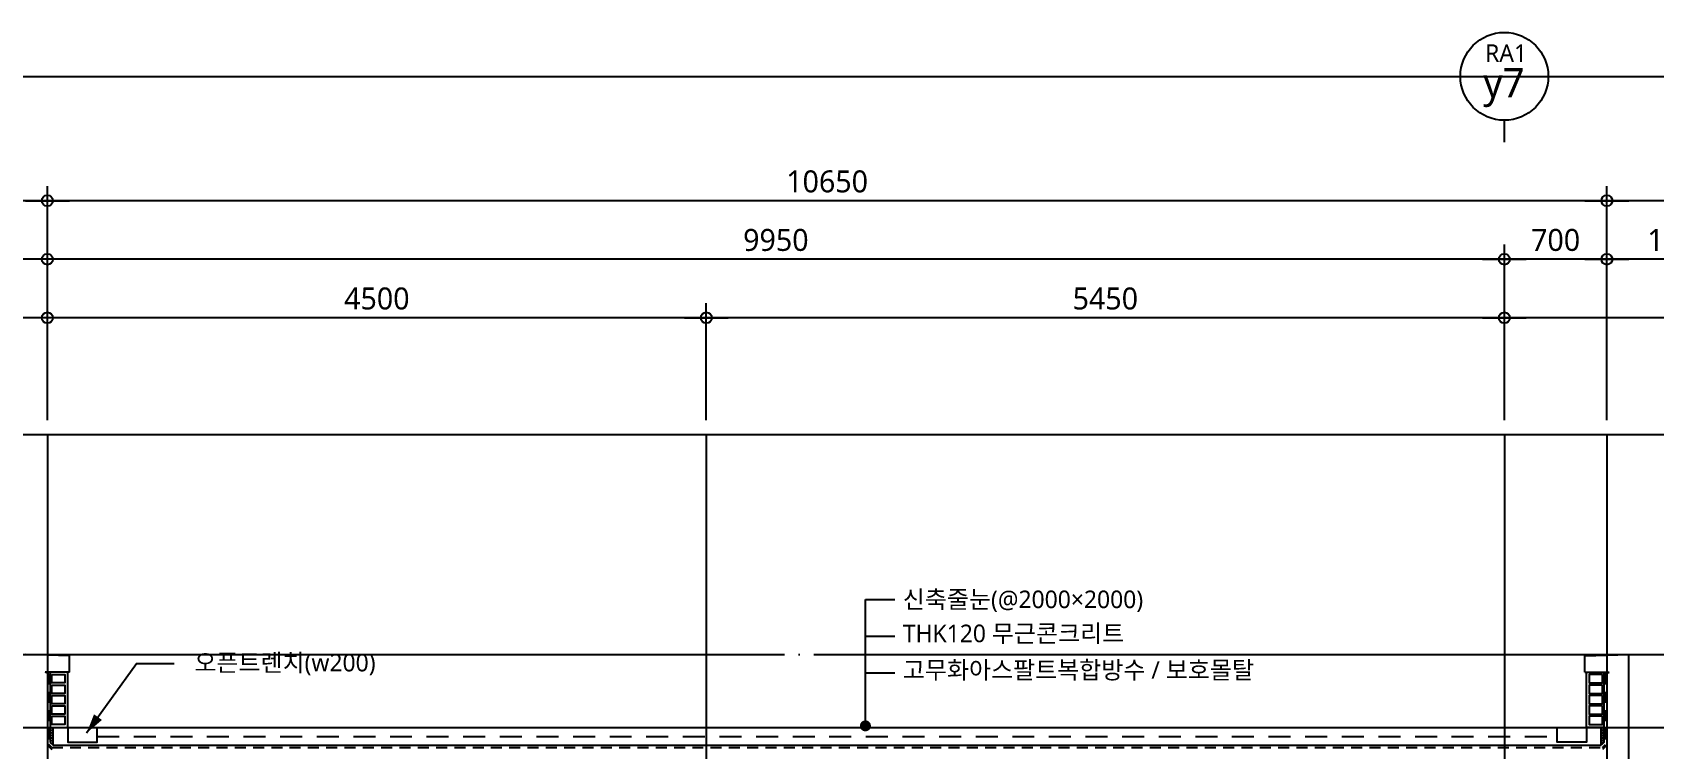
# Model space of a CAD drawing. Header units: millimetres. Extents: x 184384 to 428726, y 73696 to 101396.
# Drawn here: x 360364 to 371442, y 96396 to 101296 of the extents above; entities that cross this region are included whole.
import ezdxf
from ezdxf.enums import TextEntityAlignment as Align

# ---------------------------------------------------------------- set-up
doc = ezdxf.new("R2010")
doc.units = ezdxf.units.MM
doc.header["$LTSCALE"] = 100
doc.header["$MEASUREMENT"] = 0
doc.header["$PDSIZE"] = -10
for name, pattern in [('CEN', [62, 60, -1, 0, -1]), ('HID', [2.5, 1.5, -1]), ('HIDDEN', [0.375, 0.25, -0.125])]:
    doc.linetypes.add(name, pattern=pattern)
doc.layers.get('0').update_dxf_attribs({"linetype": 'CONTINUOUS'})
doc.layers.get('DEFPOINTS').update_dxf_attribs({"color": 171, "linetype": 'CONTINUOUS'})
doc.layers.add('A-XXXX-HATC', color=8, linetype='CONTINUOUS', lineweight=18)
for name, color, linetype in [('CEN(ST)', 1, 'CEN'), ('Center(AR)', 30, 'CEN'), ('CON', 2, 'CONTINUOUS'), ('FIN', 6, 'CONTINUOUS'), ('FIN-2', 251, 'CONTINUOUS'), ('INS', 251, 'CONTINUOUS'), ('LED', 7, 'CONTINUOUS'), ('NDIM', 7, 'CONTINUOUS'), ('SYM(AXIS)', 7, 'CONTINUOUS'), ('TEXT(AXIS)', 2, 'CONTINUOUS'), ('TEXT-기입', 6, 'CONTINUOUS'), ('WAL', 3, 'CONTINUOUS'), ('wire-meshes', 1, 'CONTINUOUS'), ('방수', 8, 'HIDDEN')]:
    doc.layers.add(name, color=color, linetype=linetype)
doc.styles.add('CGS', font='cgse', dxfattribs={"bigfont": 'cgs'})
doc.styles.add('나눔바른고딕', font='NanumBarunGothic.ttf')
doc.dimstyles.new('NDIM 1200', dxfattribs={"dimscale": 500, "dimtxt": 3, "dimasz": 1, "dimexe": 2, "dimexo": 2, "dimgap": 1, "dimtad": 1, "dimdec": 0, "dimdsep": 46, "dimtxsty": 'CGS', "dimblk": 'DOT0', "dimcen": 1, "dimdle": 8, "dimclrd": 2, "dimclre": 2, "dimclrt": 2, "dimadec": 0, "dimazin": 0, "dimtfac": 1, "dimtdec": 0, "dimtix": 1, "dimtmove": 2, "dimatfit": 3, "dimldrblk": 'DOT0', "dimfxl": 1, "dimtolj": 1, "dimtzin": 0, "dimlwd": -1, "dimlwe": -1, "dimarcsym": 0})
pattern_1 = [(45, (-34841276.778, 1140464.722), (-8.838834765, 8.838834765), []), (135, (-34841276.778, 1140464.722), (-8.838834765, -8.838834765), [])]

# ---------------------------------------------------------------- blocks, each defined once
blk = doc.blocks.new('DOT0')
blk.add_line((-3, 0), (3, 0))
at = {"color": 6}
blk.add_circle((0, 0), 0.75, dxfattribs=at)
blk = doc.blocks.new('*D225')
at = {"layer": 'DEFPOINTS', "color": 0, "ltscale": 0.4, "transparency": 16777216}
for p in [(370416, 99746), (370416, 98546), (371116, 98546)]:
    blk.add_point(p, dxfattribs=at)
at = {"layer": 'NDIM', "ltscale": 0.4, "transparency": 16777216}
for p, q in [((370416, 98646), (370416, 99846)), ((371116, 98646), (371116, 99846)), ((371066, 99746), (370466, 99746))]:
    blk.add_line(p, q, dxfattribs=at)
at = {"layer": 'NDIM', "ltscale": 0.4, "transparency": 16777216, "xscale": 50, "yscale": 50, "zscale": 50, "rotation": 180}
blk.add_blockref('DOT0', (370416, 99746), dxfattribs=at)
at = {"layer": 'NDIM', "ltscale": 0.4, "transparency": 16777216, "xscale": 50, "yscale": 50, "zscale": 50}
blk.add_blockref('DOT0', (371116, 99746), dxfattribs=at)
at = {"layer": 'NDIM', "ltscale": 0.4, "transparency": 16777216, "insert": (370766, 99877), "char_height": 150, "attachment_point": 5, "style": '나눔바른고딕'}
blk.add_mtext('\\A1;700', dxfattribs=at)
blk = doc.blocks.new('*D226')
at = {"layer": 'DEFPOINTS', "color": 0, "ltscale": 0.4, "transparency": 16777216}
for p in [(360466, 99746), (360466, 98546), (370416, 98546)]:
    blk.add_point(p, dxfattribs=at)
at = {"layer": 'NDIM', "ltscale": 0.4, "transparency": 16777216}
for p, q in [((360466, 98646), (360466, 99846)), ((370416, 98646), (370416, 99846)), ((370366, 99746), (360516, 99746))]:
    blk.add_line(p, q, dxfattribs=at)
at = {"layer": 'NDIM', "ltscale": 0.4, "transparency": 16777216, "xscale": 50, "yscale": 50, "zscale": 50, "rotation": 180}
blk.add_blockref('DOT0', (360466, 99746), dxfattribs=at)
at = {"layer": 'NDIM', "ltscale": 0.4, "transparency": 16777216, "xscale": 50, "yscale": 50, "zscale": 50}
blk.add_blockref('DOT0', (370416, 99746), dxfattribs=at)
at = {"layer": 'NDIM', "ltscale": 0.4, "transparency": 16777216, "insert": (365441, 99877), "char_height": 150, "attachment_point": 5, "style": '나눔바른고딕'}
blk.add_mtext('\\A1;9950', dxfattribs=at)
blk = doc.blocks.new('*D227')
at = {"layer": 'DEFPOINTS', "color": 0, "ltscale": 0.4, "transparency": 16777216}
for p in [(360466, 100146), (360466, 98546), (371116, 98546)]:
    blk.add_point(p, dxfattribs=at)
at = {"layer": 'NDIM', "ltscale": 0.4, "transparency": 16777216}
for p, q in [((360466, 98646), (360466, 100246)), ((371066, 100146), (360516, 100146)), ((371116, 98646), (371116, 100246))]:
    blk.add_line(p, q, dxfattribs=at)
at = {"layer": 'NDIM', "ltscale": 0.4, "transparency": 16777216, "xscale": 50, "yscale": 50, "zscale": 50, "rotation": 180}
blk.add_blockref('DOT0', (360466, 100146), dxfattribs=at)
at = {"layer": 'NDIM', "ltscale": 0.4, "transparency": 16777216, "xscale": 50, "yscale": 50, "zscale": 50}
blk.add_blockref('DOT0', (371116, 100146), dxfattribs=at)
at = {"layer": 'NDIM', "ltscale": 0.4, "transparency": 16777216, "insert": (365791, 100277), "char_height": 150, "attachment_point": 5, "style": '나눔바른고딕'}
blk.add_mtext('\\A1;10650', dxfattribs=at)
blk = doc.blocks.new('*D228')
at = {"layer": 'DEFPOINTS', "color": 0, "ltscale": 0.4, "transparency": 16777216}
for p in [(364966, 99346), (364966, 98546), (370416, 98546)]:
    blk.add_point(p, dxfattribs=at)
at = {"layer": 'NDIM', "ltscale": 0.4, "transparency": 16777216}
for p, q in [((364966, 98646), (364966, 99446)), ((370416, 98646), (370416, 99446)), ((370366, 99346), (365016, 99346))]:
    blk.add_line(p, q, dxfattribs=at)
at = {"layer": 'NDIM', "ltscale": 0.4, "transparency": 16777216, "xscale": 50, "yscale": 50, "zscale": 50, "rotation": 180}
blk.add_blockref('DOT0', (364966, 99346), dxfattribs=at)
at = {"layer": 'NDIM', "ltscale": 0.4, "transparency": 16777216, "xscale": 50, "yscale": 50, "zscale": 50}
blk.add_blockref('DOT0', (370416, 99346), dxfattribs=at)
at = {"layer": 'NDIM', "ltscale": 0.4, "transparency": 16777216, "insert": (367691, 99477), "char_height": 150, "attachment_point": 5, "style": '나눔바른고딕'}
blk.add_mtext('\\A1;5450', dxfattribs=at)
blk = doc.blocks.new('*D229')
at = {"layer": 'DEFPOINTS', "color": 0, "ltscale": 0.4, "transparency": 16777216}
for p in [(360466, 99346), (360466, 98546), (364966, 98546)]:
    blk.add_point(p, dxfattribs=at)
at = {"layer": 'NDIM', "ltscale": 0.4, "transparency": 16777216}
for p, q in [((360466, 98646), (360466, 99446)), ((364966, 98646), (364966, 99446)), ((364916, 99346), (360516, 99346))]:
    blk.add_line(p, q, dxfattribs=at)
at = {"layer": 'NDIM', "ltscale": 0.4, "transparency": 16777216, "xscale": 50, "yscale": 50, "zscale": 50, "rotation": 180}
blk.add_blockref('DOT0', (360466, 99346), dxfattribs=at)
at = {"layer": 'NDIM', "ltscale": 0.4, "transparency": 16777216, "xscale": 50, "yscale": 50, "zscale": 50}
blk.add_blockref('DOT0', (364966, 99346), dxfattribs=at)
at = {"layer": 'NDIM', "ltscale": 0.4, "transparency": 16777216, "insert": (362716, 99477), "char_height": 150, "attachment_point": 5, "style": '나눔바른고딕'}
blk.add_mtext('\\A1;4500', dxfattribs=at)
blk = doc.blocks.new('*D336')
at = {"layer": 'DEFPOINTS', "color": 0, "ltscale": 0.4, "transparency": 16777216}
for p in [(371116, 99746), (371116, 98546), (372116, 98546)]:
    blk.add_point(p, dxfattribs=at)
at = {"layer": 'NDIM', "ltscale": 0.4, "transparency": 16777216}
for p, q in [((371116, 98646), (371116, 99846)), ((372116, 98646), (372116, 99846)), ((372066, 99746), (371166, 99746))]:
    blk.add_line(p, q, dxfattribs=at)
at = {"layer": 'NDIM', "ltscale": 0.4, "transparency": 16777216, "xscale": 50, "yscale": 50, "zscale": 50, "rotation": 180}
blk.add_blockref('DOT0', (371116, 99746), dxfattribs=at)
at = {"layer": 'NDIM', "ltscale": 0.4, "transparency": 16777216, "xscale": 50, "yscale": 50, "zscale": 50}
blk.add_blockref('DOT0', (372116, 99746), dxfattribs=at)
at = {"layer": 'NDIM', "ltscale": 0.4, "transparency": 16777216, "insert": (371616, 99877), "char_height": 150, "attachment_point": 5, "style": '나눔바른고딕'}
blk.add_mtext('\\A1;1000', dxfattribs=at)
blk = doc.blocks.new('*D339')
at = {"layer": 'DEFPOINTS', "color": 0, "ltscale": 0.4, "transparency": 16777216}
for p in [(357116, 100146), (357116, 98546), (360466, 98546)]:
    blk.add_point(p, dxfattribs=at)
at = {"layer": 'NDIM', "ltscale": 0.4, "transparency": 16777216}
for p, q in [((357116, 98646), (357116, 100246)), ((360416, 100146), (357166, 100146)), ((360466, 98646), (360466, 100246))]:
    blk.add_line(p, q, dxfattribs=at)
at = {"layer": 'NDIM', "ltscale": 0.4, "transparency": 16777216, "xscale": 50, "yscale": 50, "zscale": 50, "rotation": 180}
blk.add_blockref('DOT0', (357116, 100146), dxfattribs=at)
at = {"layer": 'NDIM', "ltscale": 0.4, "transparency": 16777216, "xscale": 50, "yscale": 50, "zscale": 50}
blk.add_blockref('DOT0', (360466, 100146), dxfattribs=at)
at = {"layer": 'NDIM', "ltscale": 0.4, "transparency": 16777216, "insert": (358791, 100277), "char_height": 150, "attachment_point": 5, "style": '나눔바른고딕'}
blk.add_mtext('\\A1;3350', dxfattribs=at)
blk = doc.blocks.new('A$C2F20087E')
at = {"layer": 'SYM(AXIS)'}
blk.add_line((600, 0), (600, 300), dxfattribs=at)
blk.add_circle((600, 900), 600, dxfattribs=at)

msp = doc.modelspace()

# ---------------------------------------------------------------- hatches: boundary and pattern name
at = {"layer": 'A-XXXX-HATC', "ltscale": 0.1}
h = msp.add_hatch(dxfattribs=at)
h.set_pattern_fill('ANSI37', color=256, scale=100)
h.set_pattern_definition(pattern_1)
edge = h.paths.add_edge_path()
edge.add_line((360506, 96545.8), (360506, 96425.8))
edge.add_line((360506, 96425.8), (360504.8, 96425.8))
edge.add_line((360504.8, 96425.8), (360486, 96444.6))
edge.add_line((360486, 96444.6), (360486, 96545.9))
edge.add_line((360486, 96545.9), (360506, 96545.8))
h = msp.add_hatch(dxfattribs=at)
h.set_pattern_fill('ANSI37', color=256, scale=100)
h.set_pattern_definition(pattern_1)
edge = h.paths.add_edge_path()
edge.add_line((371076, 96545.8), (371076, 96425.8))
edge.add_line((371076, 96425.8), (371077.2, 96425.8))
edge.add_line((371077.2, 96425.8), (371096, 96444.6))
edge.add_line((371096, 96444.6), (371096, 96545.9))
edge.add_line((371096, 96545.9), (371076, 96545.8))

# ---------------------------------------------------------------- linework, layer by layer
at = {"layer": 'CEN(ST)'}
for p, q in [((360466, 98545.8), (360466, 89495.8)), ((370416, 98545.8), (370416, 89495.8)), ((371116, 98545.8), (371116, 89495.8))]:
    msp.add_line(p, q, dxfattribs=at)
for points in [[(353300.8, 97045.8), (375200.8, 97045.8)], [(353300.8, 96545.8), (375200.8, 96545.8)]]:
    msp.add_lwpolyline(points, dxfattribs=at)
at = {"layer": 'Center(AR)'}
msp.add_line((364966, 98545.8), (364966, 89495.8), dxfattribs=at)
at = {"layer": 'CON', "ltscale": 10000}
for p, q in [((360616, 97035.8), (360316, 97045.8)), ((370966, 97035.8), (371266, 97045.8)), ((360616, 96925.8), (360451, 96925.8)), ((360466, 96917.2), (360466, 96395.8)), ((370966, 96925.8), (371131, 96925.8)), ((371116, 96917.2), (371116, 96395.8))]:
    msp.add_line(p, q, dxfattribs=at)
at = {"layer": 'CON', "ltscale": 5}
for p, q in [((360616, 96925.8), (360616, 97035.8)), ((370966, 96925.8), (370966, 97035.8)), ((360466, 96917.2), (360451, 96925.8)), ((371116, 96917.2), (371131, 96925.8))]:
    msp.add_line(p, q, dxfattribs=at)
at = {"layer": 'CON', "ltscale": 1000}
msp.add_lwpolyline([(371266, 95095.8), (371266, 97045.8)], dxfattribs=at)
at = {"layer": 'DEFPOINTS', "ltscale": 1000}
for points in [[(383468.1, 74095.8), (348768.1, 74095.8), (348768.1, 100995.8), (383468.1, 100995.8)], [(351700.8, 88295.8), (376800.8, 88295.8), (376800.8, 100145.8), (351700.8, 100145.8)], [(352100.8, 88695.8), (376400.8, 88695.8), (376400.8, 99745.8), (352100.8, 99745.8)], [(352500.8, 89095.8), (376000.8, 89095.8), (376000.8, 99345.8), (352500.8, 99345.8)], [(353300.8, 89495.8), (375200.8, 89495.8), (375200.8, 98545.8), (353300.8, 98545.8)]]:
    msp.add_lwpolyline(points, close=True, dxfattribs=at)
at = {"layer": 'FIN', "ltscale": 5}
for p, q in [((360606, 96545.8), (360606, 96925.8)), ((370976, 96545.8), (370976, 96925.8))]:
    msp.add_line(p, q, dxfattribs=at)
at = {"layer": 'FIN'}
msp.add_line((360806, 96545.8), (370776, 96545.8), dxfattribs=at)
for points in [[(360486, 96545.8), (360606, 96545.8), (360606, 96445.8), (360806, 96445.8), (360806, 96545.8)], [(371096, 96545.8), (370976, 96545.8), (370976, 96445.8), (370776, 96445.8), (370776, 96545.8)]]:
    msp.add_lwpolyline(points, dxfattribs=at)
at = {"layer": 'FIN-2'}
for p, q in [((360471, 96917.6), (360451, 96925.8)), ((371111, 96917.6), (371131, 96925.8))]:
    msp.add_line(p, q, dxfattribs=at)
at = {"layer": 'FIN-2', "ltscale": 0.1}
for p, q in [((360486, 96925.8), (360486, 96444.6)), ((371096, 96925.8), (371096, 96444.6)), ((360506, 96425.8), (360506, 96545.8)), ((371076, 96425.8), (371076, 96545.8)), ((360466, 96426.3), (360496.5, 96395.8)), ((360486, 96444.6), (360504.8, 96425.8)), ((371096, 96444.6), (371077.2, 96425.8)), ((371116, 96426.3), (371085.4, 96395.8))]:
    msp.add_line(p, q, dxfattribs=at)
at = {"layer": 'INS', "ltscale": 1000}
msp.add_line((360504.8, 96425.8), (371077.2, 96425.8), dxfattribs=at)
at = {"layer": 'LED'}
for p, q in [((366052.6, 97420.8), (366252.6, 97420.8)), ((366052.6, 97170.8), (366252.6, 97170.8)), ((366052.6, 96920.8), (366252.6, 96920.8))]:
    msp.add_line(p, q, dxfattribs=at)
msp.add_lwpolyline([(366052.6, 96547.2), (366052.6, 97420.8)], dxfattribs=at)
at = {"layer": 'LED', "ltscale": 1000}
msp.add_lwpolyline([(360734.1, 96509.2), (361074, 96983.6), (361332.8, 96983.6)], dxfattribs=at)
at = {"layer": 'LED', "const_width": 37.5}
msp.add_lwpolyline([(366052.6, 96576.7, -1), (366052.6, 96539.2, -1)], format="xyb", close=True, dxfattribs=at)
at = {"layer": 'LED'}
msp.add_solid([(360734.1, 96509.2), (360838.9, 96598.2), (360784.7, 96637)], dxfattribs=at)
at = {"layer": 'WAL'}
for points in [[(360496, 96907.8), (360586, 96907.8), (360586, 96850.8), (360496, 96850.8)], [(360496, 96836.8), (360586, 96836.8), (360586, 96779.8), (360496, 96779.8)], [(371086, 96907.8), (370996, 96907.8), (370996, 96850.8), (371086, 96850.8)], [(371086, 96836.8), (370996, 96836.8), (370996, 96779.8), (371086, 96779.8)], [(360496, 96765.8), (360586, 96765.8), (360586, 96708.8), (360496, 96708.8)], [(371086, 96765.8), (370996, 96765.8), (370996, 96708.8), (371086, 96708.8)], [(360496, 96694.8), (360586, 96694.8), (360586, 96637.8), (360496, 96637.8)], [(360496, 96623.8), (360586, 96623.8), (360586, 96566.8), (360496, 96566.8)], [(371086, 96694.8), (370996, 96694.8), (370996, 96637.8), (371086, 96637.8)], [(371086, 96623.8), (370996, 96623.8), (370996, 96566.8), (371086, 96566.8)]]:
    msp.add_lwpolyline(points, close=True, dxfattribs=at)
at = {"layer": 'wire-meshes', "linetype": 'HID'}
msp.add_lwpolyline([(360806, 96485.8), (370766, 96485.8)], dxfattribs=at)
at = {"layer": '방수', "linetype": 'HID', "ltscale": 0.05}
for p, q in [((360476, 96915.6), (360451, 96925.8)), ((371106, 96915.6), (371131, 96925.8))]:
    msp.add_line(p, q, dxfattribs=at)
at = {"layer": '방수', "linetype": 'HID', "ltscale": 0.5}
for p, q in [((360476, 96915.6), (360476, 96430.5)), ((371106, 96915.6), (371106, 96430.5)), ((360495.6, 96410.8), (360476, 96430.5)), ((360495.6, 96410.8), (371086.3, 96410.8)), ((371086.3, 96410.8), (371106, 96430.5))]:
    msp.add_line(p, q, dxfattribs=at)

# ---------------------------------------------------------------- block references
at = {"xscale": 0.5000000000000044, "yscale": 0.5000000000000044, "zscale": 0.5000000000000044}
msp.add_blockref('A$C2F20087E', (370116, 100545.8), dxfattribs=at)

# ---------------------------------------------------------------- texts
at = {"layer": 'TEXT(AXIS)', "style": '나눔바른고딕'}
msp.add_text('RA1', height=120, dxfattribs=at).set_placement((370427.8, 101154.7), align=Align.MIDDLE_CENTER)
msp.add_text('y7', height=200, dxfattribs=at).set_placement((370412.6, 100918.3), align=Align.MIDDLE)
at = {"layer": 'TEXT-기입', "style": '나눔바른고딕'}
for s, p in [('신축줄눈(@2000×2000)', (366308.1, 97422.3)), ('THK120 무근콘크리트', (366308.1, 97189.6)), ('고무화아스팔트복합방수 / 보호몰탈', (366308.1, 96939.6))]:
    msp.add_text(s, height=120, dxfattribs=at).set_placement(p, align=Align.MIDDLE_LEFT)
msp.add_text('오픈트렌치(w200)', height=120, dxfattribs=at).set_placement((362707.4, 96989.9), align=Align.MIDDLE_RIGHT)

# ---------------------------------------------------------------- dimensions: what is measured, and where the dimension line sits
at = {"layer": 'NDIM', "ltscale": 0.4}
for base, p1, p2, picture, middle in [((357116, 100145.8), (360466, 98545.8), (357116, 98545.8), '*D339', (358791, 100277.4)), ((360466, 100145.8), (371116, 98545.8), (360466, 98545.8), '*D227', (365791, 100277.4)), ((360466, 99745.8), (370416, 98545.8), (360466, 98545.8), '*D226', (365441, 99877.4)), ((370416, 99745.8), (371116, 98545.8), (370416, 98545.8), '*D225', (370766, 99877.3)), ((371116, 99745.8), (372116, 98545.8), (371116, 98545.8), '*D336', (371616, 99877.3)), ((360466, 99345.8), (364966, 98545.8), (360466, 98545.8), '*D229', (362716, 99477.3)), ((364966, 99345.8), (370416, 98545.8), (364966, 98545.8), '*D228', (367691, 99477.3))]:
    dim = msp.add_linear_dim(base=base, p1=p1, p2=p2, angle=180, dimstyle='NDIM 1200', override={"dimscale": 50, "dimtxsty": '나눔바른고딕', "dimclrd": 256, "dimclre": 256, "dimclrt": 256}, dxfattribs=at)
    dim.commit()
    dim.dimension.update_dxf_attribs({"geometry": picture, "text_midpoint": middle})

doc.saveas('drawing.dxf')
